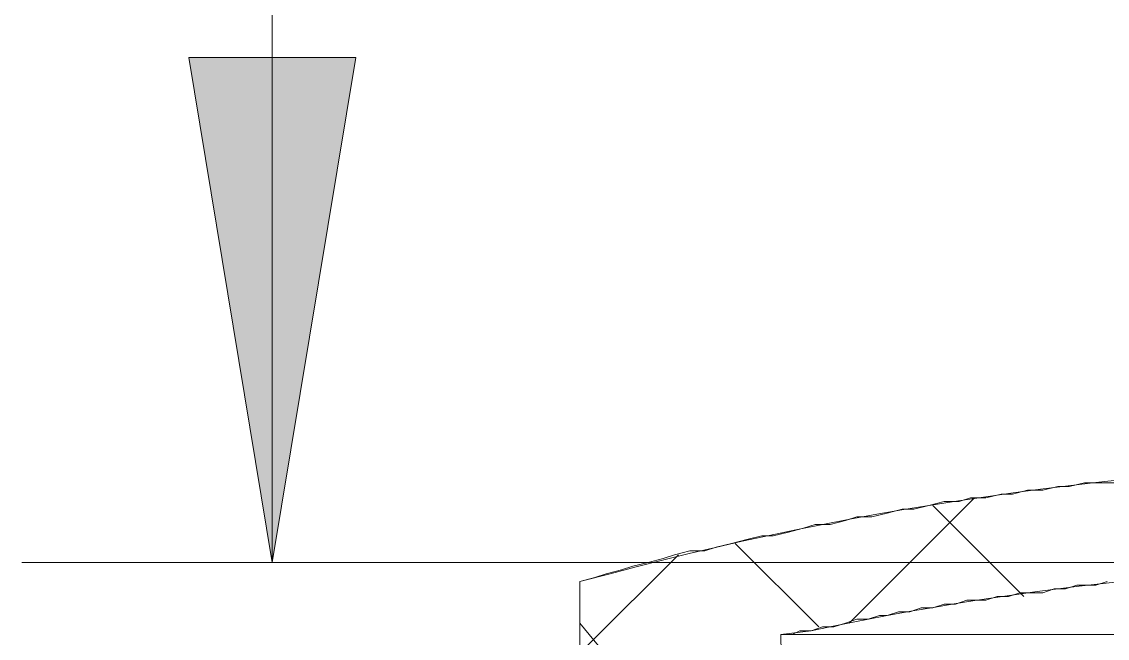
# Model space of a CAD drawing. Header units: inches. Extents: x 11 to 682, y 148 to 1119.
# Drawn here: x 120.12 to 137.28, y 764.28 to 774.03 of the extents above; entities that cross this region are included whole.
import ezdxf

# ---------------------------------------------------------------- set-up
doc = ezdxf.new("R2010")
doc.units = ezdxf.units.IN
doc.header["$MEASUREMENT"] = 0
doc.layers.add('图层 1', color=7, linetype='Continuous')

msp = doc.modelspace()

# ---------------------------------------------------------------- hatches: boundary and pattern name
at = {"layer": '图层 1', "true_color": 0xffffff}
msp.add_hatch(color=7, dxfattribs=at).paths.add_polyline_path([(124.08, 765.48), (125.4, 773.46), (122.76, 773.46)])

# ---------------------------------------------------------------- linework, layer by layer
at = {"layer": '图层 1', "color": 7, "lineweight": 18, "true_color": 0xffffff}
for points in [[(124.08, 765.48), (124.08, 811.32)], [(136.68, 766.68), (136.92, 766.74)], [(136.92, 766.74), (137.16, 766.74)], [(137.16, 766.74), (137.4, 766.74)], [(135.36, 766.5), (135.6, 766.56)], [(135.6, 766.56), (135.78, 766.56)], [(135.78, 766.56), (136.02, 766.62)], [(136.02, 766.62), (136.26, 766.62)], [(136.26, 766.62), (136.5, 766.68)], [(136.5, 766.68), (136.68, 766.68)], [(133.2, 764.52), (135.18, 766.5)], [(134.22, 766.32), (134.46, 766.38)], [(134.46, 766.38), (134.7, 766.44)], [(134.52, 766.38), (135.96, 764.94)], [(134.7, 766.44), (134.94, 766.44)], [(134.94, 766.44), (135.12, 766.5)], [(135.12, 766.5), (135.36, 766.5)], [(133.14, 766.14), (133.32, 766.2)], [(133.32, 766.2), (133.56, 766.2)], [(133.56, 766.2), (133.8, 766.26)], [(133.8, 766.26), (134.04, 766.32)], [(134.04, 766.32), (134.22, 766.32)], [(132.24, 765.96), (132.48, 766.02)], [(132.48, 766.02), (132.66, 766.08)], [(132.66, 766.08), (132.9, 766.08)], [(132.9, 766.08), (133.14, 766.14)], [(131.58, 765.84), (131.82, 765.9)], [(131.82, 765.9), (132, 765.9)], [(132, 765.9), (132.24, 765.96)], [(130.92, 765.66), (131.1, 765.72)], [(131.1, 765.72), (131.34, 765.78)], [(131.34, 765.78), (131.58, 765.84)], [(131.4, 765.78), (132.72, 764.46)], [(129.06, 764.16), (130.5, 765.6)], [(130.02, 765.48), (130.26, 765.54)], [(130.26, 765.54), (130.44, 765.6)], [(130.44, 765.6), (130.68, 765.66)], [(130.68, 765.66), (130.92, 765.66)], [(120.12, 765.48), (158.1, 765.48)], [(129.36, 765.3), (129.6, 765.36)], [(129.6, 765.36), (129.78, 765.42)], [(129.78, 765.42), (130.02, 765.48)], [(128.94, 765.18), (129.18, 765.24)], [(128.94, 765.18), (128.94, 764.16)], [(128.94, 765.18), (128.94, 764.16)], [(129.18, 765.24), (129.36, 765.3)], [(137.1, 765.12), (137.28, 765.18)], [(135.72, 764.94), (135.9, 765)], [(135.9, 765), (136.08, 765)], [(136.08, 765), (136.26, 765)], [(136.26, 765), (136.44, 765.06)], [(136.44, 765.06), (136.62, 765.06)], [(136.62, 765.06), (136.8, 765.12)], [(136.8, 765.12), (136.92, 765.12)], [(136.92, 765.12), (137.1, 765.12)], [(134.521, 764.76), (134.7, 764.82)], [(134.7, 764.82), (134.88, 764.82)], [(134.88, 764.82), (135.061, 764.88)], [(135.061, 764.88), (135.18, 764.88)], [(135.18, 764.88), (135.36, 764.88)], [(135.36, 764.88), (135.541, 764.94)], [(135.541, 764.94), (135.72, 764.94)], [(133.8, 764.64), (133.98, 764.7)], [(133.98, 764.7), (134.16, 764.7)], [(134.16, 764.7), (134.34, 764.76)], [(134.34, 764.76), (134.521, 764.76)], [(128.94, 764.52), (129.24, 764.16)], [(132.96, 764.46), (133.141, 764.52)], [(133.141, 764.52), (133.32, 764.58)], [(133.32, 764.58), (133.5, 764.58)], [(133.5, 764.58), (133.68, 764.64)], [(133.68, 764.64), (133.8, 764.64)], [(132.12, 764.34), (154.38, 764.34)], [(132.12, 764.34), (132.24, 757.5)], [(132.121, 764.34), (132.3, 764.34)], [(132.121, 764.34), (132.24, 757.5)], [(132.3, 764.34), (132.42, 764.4)], [(132.42, 764.4), (132.601, 764.4)], [(132.601, 764.4), (132.78, 764.46)], [(132.78, 764.46), (132.96, 764.46)]]:
    msp.add_lwpolyline(points, dxfattribs=at)
at = {"layer": '图层 1', "lineweight": 0}
msp.add_lwpolyline([(124.08, 765.48), (125.4, 773.46), (122.76, 773.46), (124.08, 765.48)], dxfattribs=at)
at = {"layer": '图层 1', "color": 7, "lineweight": 18, "true_color": 0xffffff}
for points in [[(157.56, 765.18), (157.56, 765.18), (157.08, 765.3), (157.08, 765.3), (148.244, 767.68), (138.254, 767.676), (129.42, 765.3), (129.42, 765.3), (128.94, 765.18), (128.94, 765.18)], [(154.38, 764.34), (154.38, 764.34), (153.9, 764.4), (153.9, 764.4), (147.111, 765.847), (139.389, 765.847), (132.6, 764.4), (132.6, 764.4), (132.12, 764.34), (132.12, 764.34)]]:
    msp.add_open_spline(points, degree=3, knots=[0, 0, 0, 0, 1, 1, 1, 2, 2, 2, 3, 3, 3, 3], dxfattribs=at)

doc.saveas('drawing.dxf')
